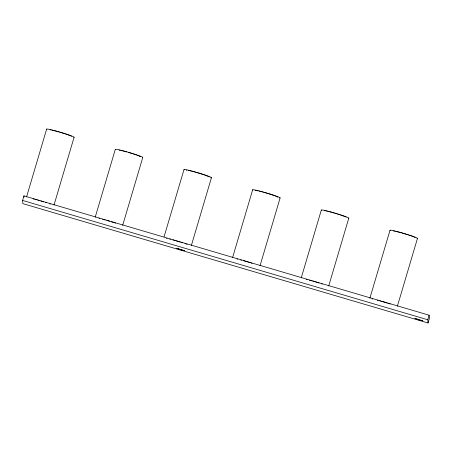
<?xml version="1.0" encoding="UTF-8"?>
<svg xmlns="http://www.w3.org/2000/svg" width="452" height="452" viewBox="0 0 452 452"><rect width="100%" height="100%" fill="white"/><g stroke="black" fill="none" stroke-linecap="round" stroke-linejoin="round"><path stroke-width="0.68" d="M22.6 200.434L23.956 195.863L429.134 315.208L429.4 318.411L428.044 322.982L22.866 203.637L22.6 200.434L427.778 319.773L428.044 322.982M26.532 196.987L46.635 129.131M54.003 205.078L74.105 137.222M95.208 217.214L115.311 149.358M122.678 225.305L142.781 157.449M164.082 236.769L183.987 169.585M191.354 245.532L211.451 177.676M232.56 257.668L252.657 189.812M260.03 265.759L280.127 197.903M301.235 277.901L321.332 210.044M328.7 285.992L348.803 218.135M369.906 298.128L390.008 230.271M397.376 306.219L417.478 238.362M427.778 319.773L429.134 315.208M23.956 195.863L24.058 197.145M371.979 298.947A14.323 0.898 16.5 0 1 372.499 299.049M377.296 300.19A14.323 0.898 16.5 0 1 378.115 300.405M379.81 300.868A14.323 0.898 16.5 0 1 380.686 301.111M381.573 301.36A14.323 0.898 16.5 0 1 385.155 302.416M386.042 302.687A14.323 0.898 16.5 0 1 386.923 302.964M387.782 303.236A14.323 0.898 16.5 0 1 388.624 303.501M389.449 303.772A14.323 0.898 16.5 0 1 390.24 304.032M306.343 279.392A14.323 0.898 16.5 0 1 307.072 279.568M309.439 280.178A14.323 0.898 16.5 0 1 312.01 280.884M312.897 281.133A14.323 0.898 16.5 0 1 314.688 281.652M315.586 281.918A14.323 0.898 16.5 0 1 319.106 283.003M321.564 283.805A14.323 0.898 16.5 0 1 322.332 284.065M236.978 258.996A14.323 0.898 16.5 0 1 237.667 259.16M240.763 259.951A14.323 0.898 16.5 0 1 241.605 260.177M243.334 260.657A14.323 0.898 16.5 0 1 246.012 261.425M246.911 261.691A14.323 0.898 16.5 0 1 248.696 262.233M249.572 262.505A14.323 0.898 16.5 0 1 250.431 262.776M251.278 263.047A14.323 0.898 16.5 0 1 252.097 263.313M166.472 238.368A14.323 0.898 16.5 0 1 167.042 238.486M169.72 239.114A14.323 0.898 16.5 0 1 170.483 239.306M172.93 239.95A14.323 0.898 16.5 0 1 173.788 240.187M174.664 240.43A14.323 0.898 16.5 0 1 175.545 240.679M176.444 240.939A14.323 0.898 16.5 0 1 180.02 242.006M180.896 242.278A14.323 0.898 16.5 0 1 182.602 242.82M184.987 243.611A14.323 0.898 16.5 0 1 185.715 243.86M186.416 244.103A14.323 0.898 16.5 0 1 187.077 244.34M98.977 218.389A14.323 0.898 16.5 0 1 99.626 218.542M102.598 219.282A14.323 0.898 16.5 0 1 103.418 219.497M104.254 219.723A14.323 0.898 16.5 0 1 105.113 219.954M106.875 220.452A14.323 0.898 16.5 0 1 109.565 221.237M111.345 221.779A14.323 0.898 16.5 0 1 113.927 222.593M114.746 222.859A14.323 0.898 16.5 0 1 115.542 223.124M33.132 198.852A14.323 0.898 16.5 0 1 33.923 199.055M34.742 199.27A14.323 0.898 16.5 0 1 35.578 199.496M36.437 199.727A14.323 0.898 16.5 0 1 37.313 199.97M38.2 200.225A14.323 0.898 16.5 0 1 39.092 200.479M40.889 201.01A14.323 0.898 16.5 0 1 43.55 201.824M45.251 202.366A14.323 0.898 16.5 0 1 46.076 202.632M49.726 203.886A14.323 0.898 16.5 0 1 50.347 204.112M390.285 230.537A14.323 0.898 16.5 0 1 404.111 233.486A14.323 0.898 16.5 0 1 417.032 238.47M393.449 230.938A11.933 0.751 16.5 0 1 394.619 231.153M395.602 231.367A11.933 0.751 16.5 0 1 396.72 231.627M397.331 231.774A11.933 0.751 16.5 0 1 399.997 232.475M400.715 232.667A11.933 0.751 16.5 0 1 401.444 232.87M402.184 233.079A11.933 0.751 16.5 0 1 402.93 233.294M403.676 233.514A11.933 0.751 16.5 0 1 408.06 234.865M408.744 235.085A11.933 0.751 16.5 0 1 409.405 235.306M410.043 235.52A11.933 0.751 16.5 0 1 410.659 235.729M411.241 235.938A11.933 0.751 16.5 0 1 411.789 236.13M412.303 236.323A11.933 0.751 16.5 0 1 414.292 237.125M414.783 237.362A11.933 0.751 16.5 0 1 415.083 237.554M321.615 210.304A14.323 0.898 16.5 0 1 335.435 213.259A14.323 0.898 16.5 0 1 348.356 218.243M324.208 210.638A11.933 0.751 16.5 0 1 325.513 210.841M326.417 211.022A11.933 0.751 16.5 0 1 327.468 211.265M328.655 211.547A11.933 0.751 16.5 0 1 329.288 211.705M329.943 211.875A11.933 0.751 16.5 0 1 331.327 212.242M332.039 212.44A11.933 0.751 16.5 0 1 332.768 212.643M333.508 212.852A11.933 0.751 16.5 0 1 334.254 213.067M335 213.287A11.933 0.751 16.5 0 1 337.237 213.96M337.966 214.186A11.933 0.751 16.5 0 1 338.684 214.412M339.384 214.638A11.933 0.751 16.5 0 1 340.068 214.858M340.735 215.079A11.933 0.751 16.5 0 1 341.373 215.293M341.983 215.502A11.933 0.751 16.5 0 1 344.108 216.276M344.548 216.446A11.933 0.751 16.5 0 1 345.305 216.757M345.616 216.898A11.933 0.751 16.5 0 1 346.108 217.135M252.939 190.077A14.323 0.898 16.5 0 1 266.765 193.032A14.323 0.898 16.5 0 1 279.681 198.016M277.731 197.1A11.933 0.751 16.5 0 1 277.748 197.309M255.154 190.399A11.933 0.751 16.5 0 1 256.448 190.541M257.273 190.699A11.933 0.751 16.5 0 1 258.25 190.908M259.375 191.173A11.933 0.751 16.5 0 1 260.612 191.478M261.273 191.648A11.933 0.751 16.5 0 1 261.951 191.829M262.652 192.015A11.933 0.751 16.5 0 1 263.369 192.213M264.092 192.416A11.933 0.751 16.5 0 1 264.832 192.625M265.578 192.84A11.933 0.751 16.5 0 1 267.075 193.281M267.821 193.507A11.933 0.751 16.5 0 1 274.957 195.869M275.432 196.044A11.933 0.751 16.5 0 1 276.274 196.377M276.94 196.665A11.933 0.751 16.5 0 1 277.212 196.795M184.263 169.85A14.323 0.898 16.5 0 1 198.535 172.935A14.323 0.898 16.5 0 1 210.751 177.772M186.36 170.184A11.933 0.751 16.5 0 1 186.857 170.184M188.168 170.381A11.933 0.751 16.5 0 1 189.58 170.681M190.122 170.805A11.933 0.751 16.5 0 1 191.303 171.093M191.936 171.251A11.933 0.751 16.5 0 1 194.693 171.986M195.422 172.189A11.933 0.751 16.5 0 1 196.157 172.398M196.902 172.613A11.933 0.751 16.5 0 1 202.038 174.184M202.722 174.404A11.933 0.751 16.5 0 1 203.383 174.625M204.022 174.839A11.933 0.751 16.5 0 1 204.632 175.048M205.214 175.252A11.933 0.751 16.5 0 1 207.197 175.992M207.598 176.15A11.933 0.751 16.5 0 1 208.536 176.568M209.056 176.868A11.933 0.751 16.5 0 1 209.135 176.941M115.435 149.516A14.323 0.898 16.5 0 1 128.967 152.443A14.323 0.898 16.5 0 1 142.674 157.539M119.096 150.087A11.933 0.751 16.5 0 1 119.921 150.239M120.904 150.454A11.933 0.751 16.5 0 1 122.023 150.714M122.628 150.866A11.933 0.751 16.5 0 1 123.921 151.194M124.605 151.375A11.933 0.751 16.5 0 1 125.3 151.561M126.018 151.759A11.933 0.751 16.5 0 1 126.746 151.962M128.227 152.386A11.933 0.751 16.5 0 1 131.944 153.505M132.662 153.731A11.933 0.751 16.5 0 1 133.363 153.957M134.046 154.177A11.933 0.751 16.5 0 1 135.962 154.821M136.544 155.025A11.933 0.751 16.5 0 1 137.092 155.222M137.606 155.409A11.933 0.751 16.5 0 1 138.527 155.765M138.922 155.923A11.933 0.751 16.5 0 1 139.595 156.211M139.86 156.341A11.933 0.751 16.5 0 1 140.386 156.641M46.765 129.289A14.323 0.898 16.5 0 1 60.737 132.346A14.323 0.898 16.5 0 1 73.857 137.335M50.076 129.797A11.933 0.751 16.5 0 1 50.816 129.927M51.72 130.114A11.933 0.751 16.5 0 1 52.771 130.351M53.347 130.487A11.933 0.751 16.5 0 1 54.59 130.797M55.246 130.967A11.933 0.751 16.5 0 1 58.071 131.735M58.811 131.944A11.933 0.751 16.5 0 1 59.557 132.159M60.302 132.374A11.933 0.751 16.5 0 1 61.054 132.6M61.8 132.82A11.933 0.751 16.5 0 1 65.37 133.95M66.037 134.171A11.933 0.751 16.5 0 1 66.676 134.385M67.286 134.594A11.933 0.751 16.5 0 1 69.41 135.363M69.851 135.532A11.933 0.751 16.5 0 1 70.608 135.843M71.184 136.108A11.933 0.751 16.5 0 1 71.58 136.329M176.89 248.306L180.789 249.798L184.772 250.702L176.89 248.306M414.959 318.428L418.863 319.92L422.84 320.824L414.959 318.428"/></g></svg>
